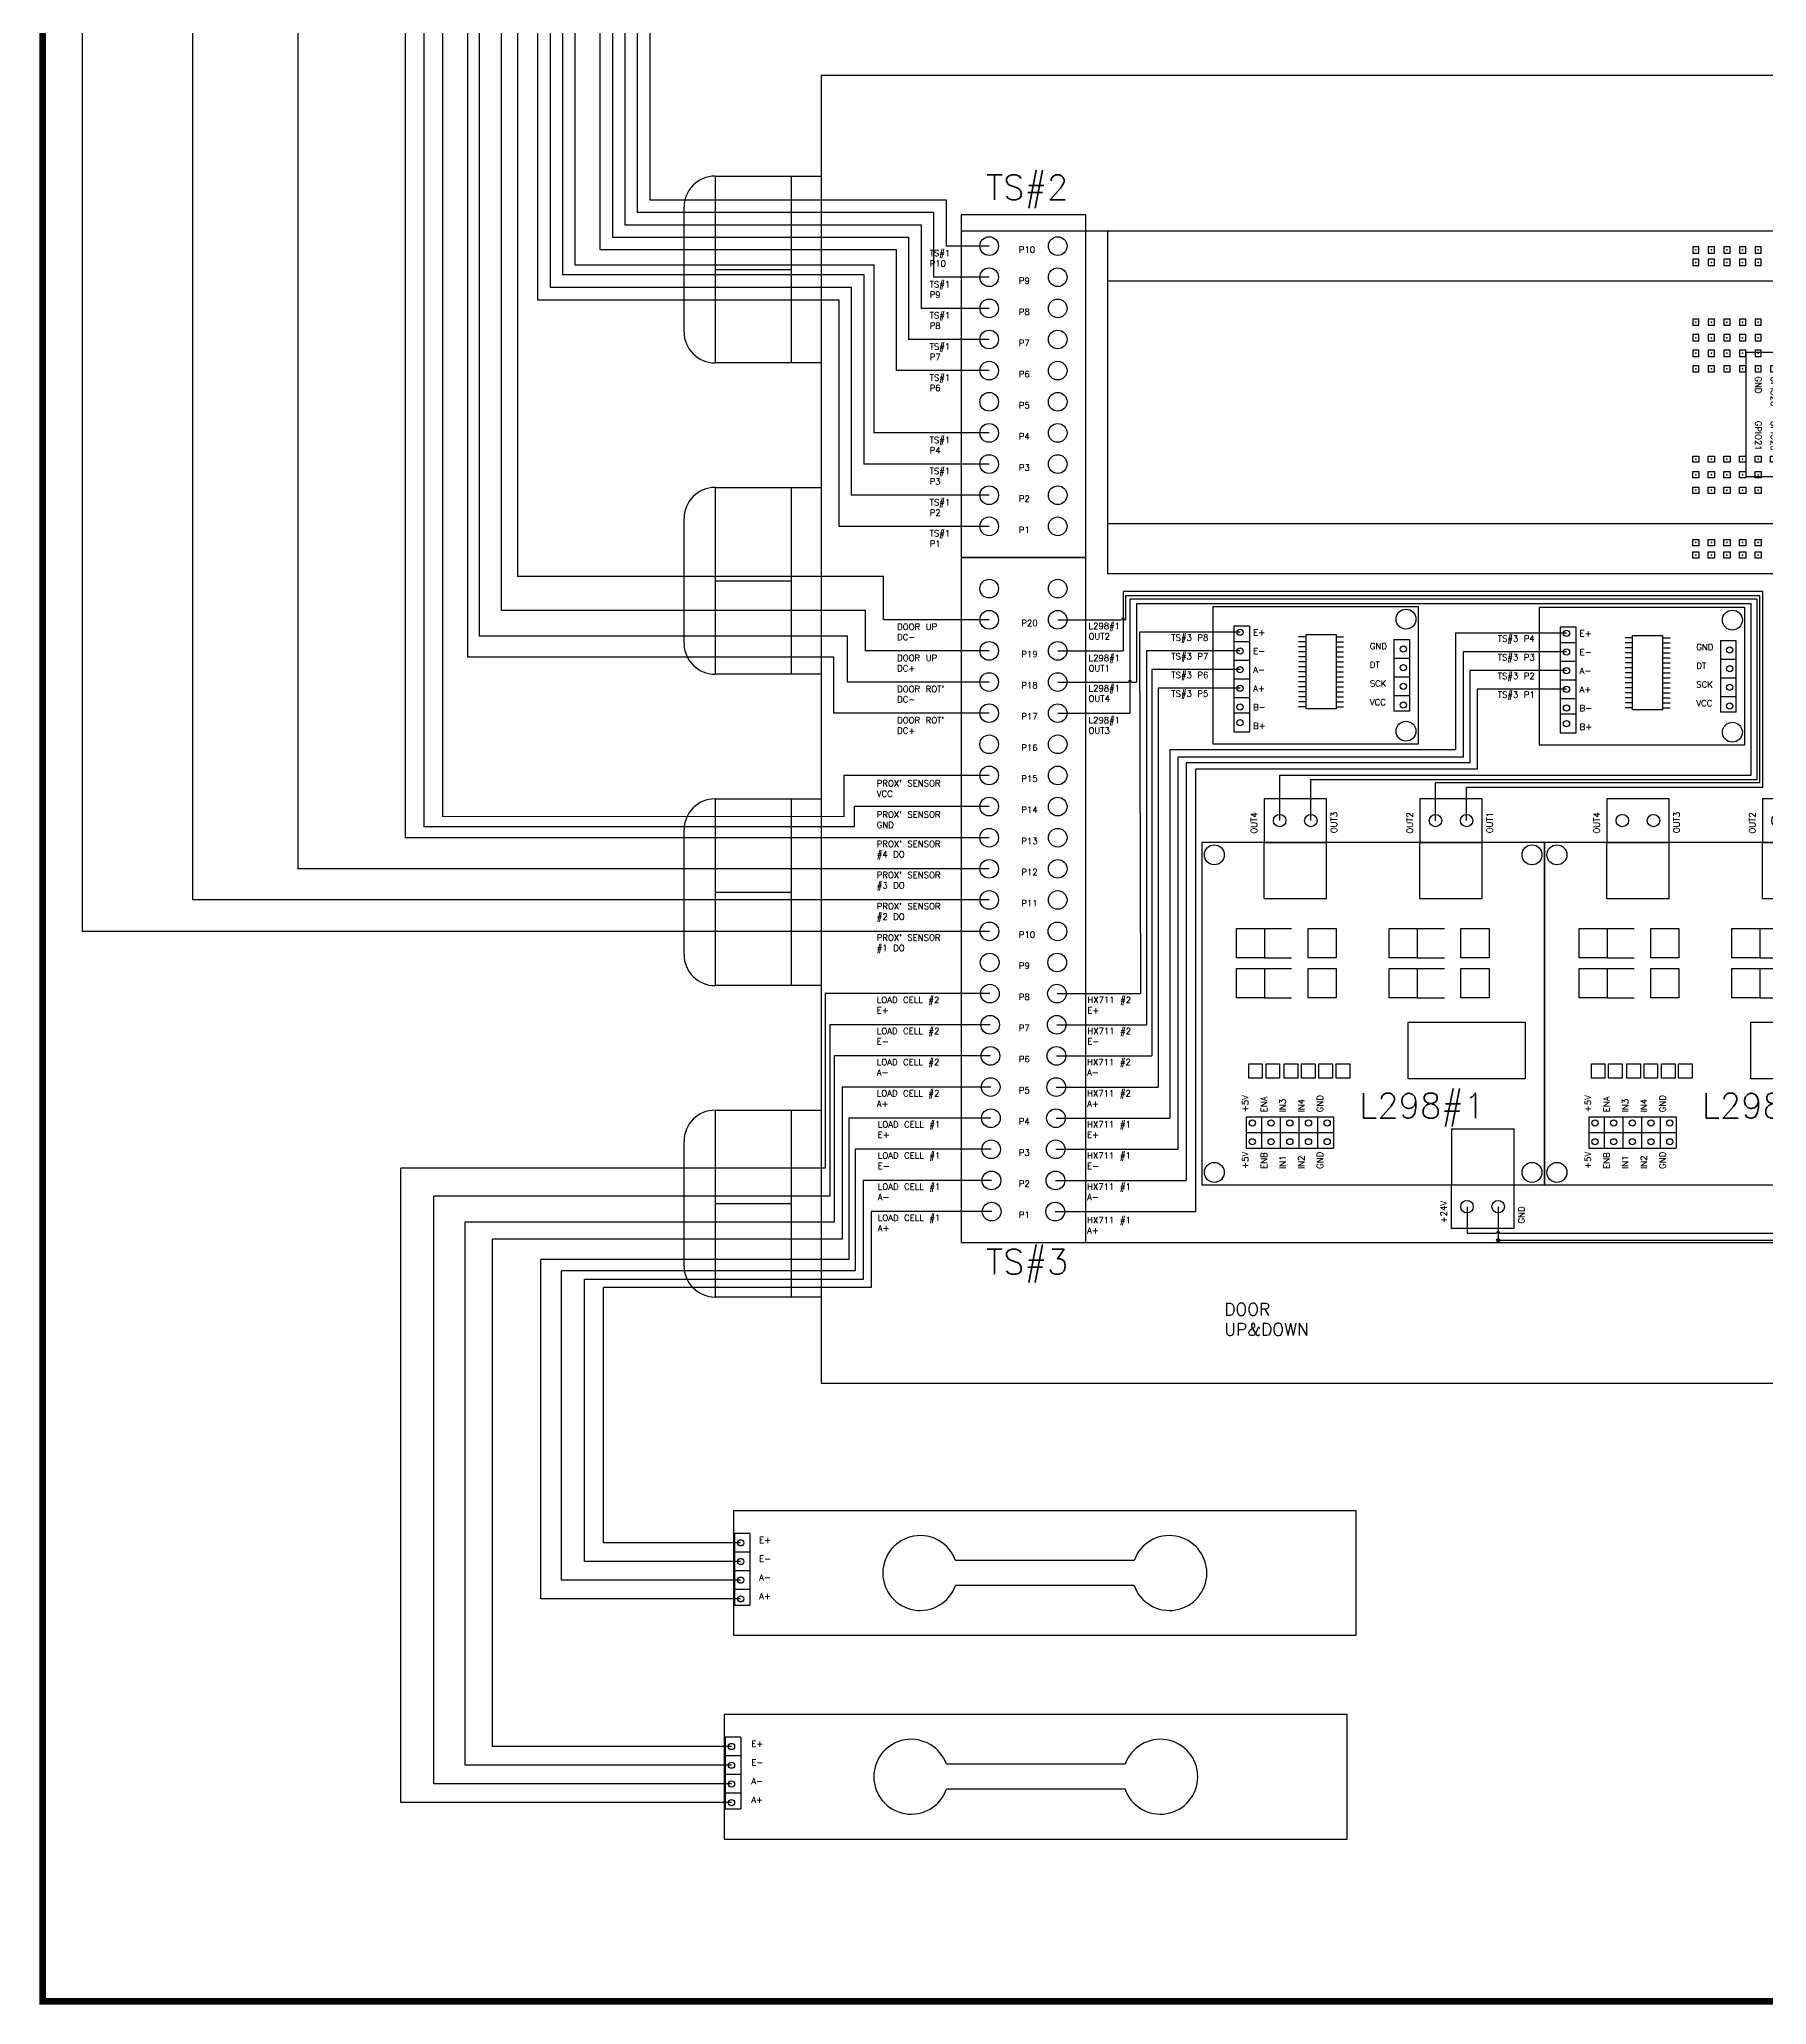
# Model space of a CAD drawing. Header units: millimetres. Extents: x -3139 to 3392, y -3139 to 3139.
# Drawn here: x 2518.9 to 2796.2, y -422.6 to -107 of the extents above; entities that cross this region are included whole.
import ezdxf

# ---------------------------------------------------------------- set-up
doc = ezdxf.new("R2010")
doc.units = ezdxf.units.MM
for name, color, linetype in [('A1', 1, 'Continuous'), ('PINS_TOP', 1, 'Continuous'), ('SILK_BOTTOM', 85, 'Continuous'), ('tiepoints', 7, 'Continuous')]:
    doc.layers.add(name, color=color, linetype=linetype)
doc.styles.get("Standard").update_dxf_attribs({"font": 'txt.shx'})

# ---------------------------------------------------------------- blocks, each defined once
blk = doc.blocks.new('terminal strip(20pin)')
at = {"color": 6}
for p, q in [((190.96, -99.21), (170.96, -99.21)), ((170.96, -99.21), (170.96, -209.21)), ((190.96, -209.21), (190.96, -99.21)), ((170.96, -209.21), (190.96, -209.21))]:
    blk.add_line(p, q, dxfattribs=at)
for centre in [(175.46, -104.21), (186.46, -104.21), (175.46, -109.21), (186.46, -109.21), (175.46, -114.21), (186.46, -114.21), (175.46, -119.21), (186.46, -119.21), (175.46, -124.21), (186.46, -124.21), (175.46, -129.21), (186.46, -129.21), (175.46, -134.21), (186.46, -134.21), (175.46, -139.21), (186.46, -139.21), (175.46, -144.21), (186.46, -144.21), (175.46, -149.21), (186.46, -149.21), (175.46, -154.21), (186.46, -154.21), (175.5, -159.25), (186.42, -159.25), (175.54, -164.25), (186.38, -164.25), (175.58, -169.25), (186.34, -169.25), (175.62, -174.25), (186.3, -174.25), (175.66, -179.25), (186.26, -179.25), (175.7, -184.25), (186.22, -184.25), (175.74, -189.25), (186.18, -189.25), (175.78, -194.25), (186.14, -194.25), (175.82, -199.25), (186.1, -199.25), (175.86, -204.25), (186.06, -204.25)]:
    blk.add_circle(centre, 1.5, dxfattribs=at)
blk = doc.blocks.new('terminal strip(10pin)')
at = {"color": 6}
for p, q in [((-338.03, -242.62), (-358.03, -242.62)), ((-358.03, -242.62), (-358.03, -297.62)), ((-338.03, -297.62), (-338.03, -242.62)), ((-358.03, -297.62), (-338.03, -297.62))]:
    blk.add_line(p, q, dxfattribs=at)
for centre in [(-353.53, -247.62), (-342.53, -247.62), (-353.53, -252.62), (-342.53, -252.62), (-353.53, -257.62), (-342.53, -257.62), (-353.53, -262.62), (-342.53, -262.62), (-353.53, -267.62), (-342.53, -267.62), (-353.53, -272.62), (-342.53, -272.62), (-353.53, -277.62), (-342.53, -277.62), (-353.53, -282.62), (-342.53, -282.62), (-353.53, -287.62), (-342.53, -287.62), (-353.53, -292.62), (-342.53, -292.62)]:
    blk.add_circle(centre, 1.5, dxfattribs=at)
blk = doc.blocks.new('L298')
at = {"color": 3}
for p, q in [((138.9, 235.27), (133.9, 235.27)), ((133.9, 235.27), (133.9, 221.27)), ((136.4, 235.27), (136.4, 221.27)), ((138.9, 235.27), (138.9, 221.27)), ((133.9, 232.77), (138.9, 232.77)), ((133.9, 229.77), (138.9, 229.77)), ((133.9, 226.77), (138.9, 226.77)), ((133.9, 223.77), (138.9, 223.77)), ((138.9, 221.27), (133.9, 221.27))]:
    blk.add_line(p, q, dxfattribs=at)
for p, q in [((157.99, 232.35), (157.99, 227.98)), ((162.72, 232.35), (162.72, 227.98)), ((164.42, 232.35), (164.42, 227.98)), ((169.16, 232.35), (169.16, 227.98)), ((173.98, 232.39), (173.98, 222.39)), ((173.98, 232.39), (182.98, 232.39)), ((189.98, 232.39), (182.98, 232.39)), ((182.98, 232.39), (182.98, 222.39)), ((189.98, 222.39), (189.98, 232.39)), ((173.98, 222.39), (189.98, 222.39)), ((157.99, 207.83), (157.99, 203.46)), ((162.72, 207.83), (162.72, 203.46)), ((164.42, 207.83), (164.42, 203.46)), ((169.16, 207.83), (169.16, 203.46)), ((173.98, 207.39), (173.98, 197.39)), ((173.98, 207.39), (182.98, 207.39)), ((189.98, 207.39), (182.98, 207.39)), ((182.98, 207.39), (182.98, 197.39)), ((189.98, 197.39), (189.98, 207.39)), ((120.98, 192.32), (120.98, 202.32)), ((120.98, 202.32), (127.98, 202.32)), ((127.98, 202.32), (127.98, 192.32)), ((136.98, 202.32), (127.98, 202.32)), ((136.98, 202.32), (136.98, 192.32)), ((173.98, 197.39), (189.98, 197.39)), ((136.98, 192.32), (120.98, 192.32))]:
    blk.add_line(p, q)
for points in [[(157.99, 236.84), (162.72, 236.84), (162.72, 232.35), (157.99, 232.35)], [(164.42, 236.84), (169.16, 236.84), (169.16, 232.35), (164.42, 232.35)], [(145.12, 234.86), (147.43, 234.86), (147.43, 232.68), (145.12, 232.68)], [(145.12, 232.09), (147.43, 232.09), (147.43, 229.91), (145.12, 229.91)], [(145.12, 229.18), (147.43, 229.18), (147.43, 226.99), (145.12, 226.99)], [(145.12, 226.41), (147.43, 226.41), (147.43, 224.22), (145.12, 224.22)], [(157.99, 225.31), (162.72, 225.31), (162.72, 220.81), (157.99, 220.81)], [(164.42, 225.31), (169.16, 225.31), (169.16, 220.81), (164.42, 220.81)], [(145.12, 223.62), (147.43, 223.62), (147.43, 221.43), (145.12, 221.43)], [(145.12, 220.85), (147.43, 220.85), (147.43, 218.66), (145.12, 218.66)], [(157.99, 212.32), (162.72, 212.32), (162.72, 207.83), (157.99, 207.83)], [(164.42, 212.32), (169.16, 212.32), (169.16, 207.83), (164.42, 207.83)], [(145, 209.28), (154.11, 209.28), (154.11, 190.47), (145, 190.47)], [(157.99, 200.79), (162.72, 200.79), (162.72, 196.29), (157.99, 196.29)], [(164.42, 200.79), (169.16, 200.79), (169.16, 196.29), (164.42, 196.29)]]:
    blk.add_lwpolyline(points, close=True)
for centre, radius in [((129.98, 240.39), 1.6), ((180.98, 240.39), 1.6), ((186.48, 229.89), 1), ((186.48, 224.89), 1), ((186.48, 204.89), 1), ((124.48, 199.82), 1), ((186.48, 199.89), 1), ((124.48, 194.82), 1), ((129.98, 189.39), 1.6), ((180.98, 189.39), 1.6)]:
    blk.add_circle(centre, radius)
for centre in [(134.9, 234.27), (137.9, 234.27), (134.9, 231.27), (137.9, 231.27), (134.9, 228.27), (137.9, 228.27), (134.9, 225.27), (137.9, 225.27), (134.9, 222.27), (137.9, 222.27)]:
    blk.add_circle(centre, 0.5, dxfattribs=at)
at = {"layer": 'PINS_TOP'}
for p, q in [((182.98, 242.39), (127.98, 242.39)), ((127.98, 242.39), (127.98, 187.39)), ((182.98, 187.39), (182.98, 242.39)), ((127.98, 187.39), (182.98, 187.39))]:
    blk.add_line(p, q, dxfattribs=at)
at = {"color": 3, "char_height": 1, "width": 4.6936, "attachment_point": 1}
for s, insert in [('+5V', (130.55, 235.93)), ('+5V', (139.65, 235.93)), ('OUT4', (184.38, 234.51)), ('ENB', (130.55, 232.93)), ('ENA', (139.65, 232.93)), ('IN1', (130.55, 229.93)), ('IN3', (139.65, 229.93)), ('IN2', (130.55, 226.93)), ('IN4', (139.65, 226.93)), ('GND', (130.55, 223.93)), ('GND', (139.65, 223.93)), ('OUT3', (184.44, 221.69)), ('OUT2', (184.38, 209.51)), ('+24V', (121.81, 204.08)), ('OUT1', (184.44, 196.69)), ('GND', (121.78, 191.58))]:
    blk.add_mtext(s, dxfattribs=dict(at, insert=insert))
blk = doc.blocks.new('HX711')
at = {"color": 3}
for p, q in [((47.76, 217.12), (45.26, 217.12)), ((45.26, 217.12), (45.26, 200.12)), ((45.26, 214.62), (47.76, 214.62)), ((47.76, 217.12), (47.76, 200.12)), ((70.96, 214.95), (73.46, 214.95)), ((70.96, 214.95), (70.96, 203.45)), ((73.46, 214.95), (73.46, 203.45)), ((45.26, 211.62), (47.76, 211.62)), ((70.96, 211.95), (73.46, 211.95)), ((45.26, 208.62), (47.76, 208.62)), ((70.96, 208.95), (73.46, 208.95)), ((45.26, 205.62), (47.76, 205.62)), ((70.96, 205.95), (73.46, 205.95)), ((47.76, 203.12), (45.26, 203.12)), ((73.46, 203.45), (70.96, 203.45)), ((45.26, 200.12), (47.76, 200.12))]:
    blk.add_line(p, q, dxfattribs=at)
for p, q in [((56.87, 215.36), (55.66, 215.36)), ((61.67, 215.36), (62.88, 215.36)), ((56.87, 214.56), (55.66, 214.56)), ((56.87, 213.76), (55.66, 213.76)), ((56.87, 212.96), (55.66, 212.96)), ((56.87, 212.16), (55.66, 212.16)), ((61.67, 214.56), (62.88, 214.56)), ((61.67, 213.76), (62.88, 213.76)), ((61.67, 212.96), (62.88, 212.96)), ((61.67, 212.16), (62.88, 212.16)), ((56.87, 211.36), (55.66, 211.36)), ((56.87, 210.56), (55.66, 210.56)), ((56.87, 209.76), (55.66, 209.76)), ((56.87, 208.96), (55.66, 208.96)), ((61.67, 211.36), (62.88, 211.36)), ((61.67, 210.56), (62.88, 210.56)), ((61.67, 209.76), (62.88, 209.76)), ((61.67, 208.96), (62.88, 208.96)), ((56.87, 208.16), (55.66, 208.16)), ((56.87, 208.16), (55.66, 208.16)), ((56.87, 207.36), (55.66, 207.36)), ((56.87, 206.56), (55.66, 206.56)), ((56.87, 205.76), (55.66, 205.76)), ((61.67, 208.16), (62.88, 208.16)), ((61.67, 208.16), (62.88, 208.16)), ((61.67, 207.36), (62.88, 207.36)), ((61.67, 206.56), (62.88, 206.56)), ((61.67, 205.76), (62.88, 205.76)), ((56.87, 204.96), (55.66, 204.96)), ((56.87, 204.16), (55.66, 204.16)), ((61.67, 204.96), (62.88, 204.96)), ((61.67, 204.16), (62.88, 204.16))]:
    blk.add_line(p, q)
blk.add_lwpolyline([(56.87, 215.77), (61.67, 215.77), (61.67, 203.83), (56.87, 203.83)], close=True)
for centre in [(72.89, 218.23), (72.89, 200.23)]:
    blk.add_circle(centre, 1.6)
for centre in [(46.26, 216.12), (46.26, 213.12), (72.46, 213.45), (46.26, 210.12), (72.46, 210.45), (46.26, 207.12), (72.46, 207.45), (46.26, 204.12), (46.26, 201.62), (72.46, 204.45)]:
    blk.add_circle(centre, 0.5, dxfattribs=at)
at = {"layer": 'SILK_BOTTOM'}
for p, q in [((74.89, 220.23), (41.89, 220.23)), ((41.89, 220.23), (41.89, 198.23)), ((74.89, 198.23), (74.89, 220.23)), ((41.89, 198.23), (74.89, 198.23))]:
    blk.add_line(p, q, dxfattribs=at)
at = {"color": 3, "char_height": 1, "width": 4.6936, "attachment_point": 1}
for s, insert in [('E+', (48.36, 216.59)), ('E-', (48.36, 213.59)), ('GND', (67.09, 214.39)), ('A-', (48.36, 210.59)), ('SCK', (67.09, 208.39)), ('DT', (67.09, 211.39)), ('A+', (48.36, 207.59)), ('VCC', (67.09, 205.39)), ('B-', (48.36, 204.59)), ('B+', (48.36, 201.59))]:
    blk.add_mtext(s, dxfattribs=dict(at, insert=insert))
blk = doc.blocks.new('TiePoint')
at = {"color": 1}
blk.add_lwpolyline([(0.0125, -0.0125), (0.0125, 0.0125), (-0.0125, 0.0125), (-0.0125, -0.0125)], close=True, dxfattribs=at)
at = {"color": 7}
blk.add_point((0, 0), dxfattribs=at)
blk = doc.blocks.new('Extension board')
for p, q in [((359.52, 113.77), (359.52, 118.77)), ((359.52, 118.77), (419.52, 118.77)), ((419.52, 113.77), (419.52, 118.77)), ((379.52, 113.77), (359.52, 113.77)), ((379.52, 113.77), (379.52, 58.77)), ((399.52, 113.77), (399.52, 58.77)), ((399.52, 113.77), (419.52, 113.77)), ((379.52, 58.77), (399.52, 58.77))]:
    blk.add_line(p, q)
at = {"layer": 'tiepoints', "color": 0, "xscale": 40, "yscale": 40, "zscale": 40, "rotation": 359.9999999999999}
for p in [(382.16, 108.26), (382.16, 105.76), (382.16, 103.26), (382.16, 100.76), (382.16, 98.26), (382.16, 95.76), (382.16, 93.26), (382.16, 90.76), (382.16, 88.26), (382.16, 85.76), (382.16, 83.26), (382.16, 80.76), (382.16, 78.26), (382.16, 75.76), (382.16, 73.26), (382.16, 70.76), (382.16, 68.26), (382.16, 65.76), (382.16, 63.26), (382.16, 60.76)]:
    blk.add_blockref('TiePoint', p, dxfattribs=at)
at = {"layer": 'tiepoints', "color": 0, "xscale": -40, "yscale": 40, "zscale": 40}
for p in [(396.66, 108.26), (396.66, 105.76), (396.66, 103.26), (396.66, 100.76), (396.66, 98.26), (396.66, 95.76), (396.66, 93.26), (396.66, 90.76), (396.66, 88.26), (396.66, 85.76), (396.66, 83.26), (396.66, 80.76), (396.66, 78.26), (396.66, 75.76), (396.66, 73.26), (396.66, 70.76), (396.66, 68.26), (396.66, 65.76), (396.66, 63.26), (396.66, 60.76)]:
    blk.add_blockref('TiePoint', p, dxfattribs=at)
at = {"color": 3, "char_height": 1, "attachment_point": 1}
for s, insert, width in [('3.3V', (383.38, 108.79), 4.6936), ('5V', (392.14, 108.79), 4.6936), ('GPIO2\\P{\\H0.5x;(SDA1 I2C)}', (383.38, 106.96), 5.4109), ('GPIO3\\P{\\H0.5x;(SCL1 I2C)}', (383.38, 104.46), 5.4109), ('5V', (392.14, 106.29), 4.6936), ('GPIO4', (383.38, 101.41), 5.4109), ('GPIO14\\P{\\H0.5x;(UART0_TXD)}', (390.59, 101.86), 4.6936), ('GND', (392.14, 103.79), 4.6936), ('GND', (383.38, 98.79), 4.6936), ('GPIO15\\P{\\H0.5x;(UART0_RXD)}', (390.59, 99.36), 4.6936), ('GPIO17', (383.38, 96.29), 4.6936), ('GPIO18\\P{\\H0.5x;(PCM_CLK)}', (390.59, 96.86), 4.6936), ('GPIO27', (383.38, 93.79), 4.6936), ('GND', (392.14, 93.79), 4.6936), ('GPIO22', (383.38, 91.29), 4.6936), ('3.3V', (383.38, 88.79), 4.6936), ('GPIO23', (390.49, 91.29), 4.6936), ('GPIO24', (390.49, 88.79), 4.6936), ('GPIO10\\P{\\H0.5x;(SPI0_MOSI)}', (383.38, 86.96), 5.4109), ('GND', (392.14, 86.29), 4.6936), ('GPIO9\\P{\\H0.5x;(SPI0_MISO)}', (383.38, 84.46), 5.4109), ('GPIO25', (390.49, 83.79), 4.6936), ('GPIO11\\P{\\H0.5x;(SPI0_SCLK)}', (383.38, 81.96), 5.4109), ('GPIO8\\P{\\H0.5x;(SPI0_CE0_N)}', (390.59, 81.86), 4.6936), ('GPIO7\\P{\\H0.5x;(SPI0_CE1_N)}', (390.59, 79.36), 4.6936), ('ID_SD\\P{\\H0.5x;(I2C ID)}', (383.38, 76.96), 5.4109), ('GND', (383.38, 78.79), 4.6936), ('ID_SC\\P{\\H0.5x;(I2C_ID)}', (390.59, 76.86), 4.6936), ('GPIO5', (383.38, 73.79), 4.6936), ('GND', (392.14, 73.79), 4.6936), ('GPIO6', (383.38, 71.29), 4.6936), ('GPIO12', (390.49, 71.29), 4.6936), ('GPIO13', (383.38, 68.79), 4.6936), ('GPIO19', (383.38, 66.29), 4.6936), ('GPIO16', (390.49, 66.29), 4.6936), ('GND', (392.14, 68.79), 4.6936), ('GPIO26', (383.38, 63.79), 4.6936), ('GPIO20', (390.49, 63.79), 4.6936), ('GND', (383.38, 61.29), 4.6936), ('GPIO21', (390.49, 61.29), 4.6936)]:
    blk.add_mtext(s, dxfattribs=dict(at, insert=insert, width=width))

msp = doc.modelspace()

# ---------------------------------------------------------------- linework, layer by layer
at = {"color": 3}
for p, q in [((2525.81, 115.4), (2525.81, -250.2)), ((2543.52, 102.44), (2543.52, -245.16)), ((2560.4, 102.49), (2560.4, -240.16)), ((2577.65, 102.44), (2577.65, -235.16)), ((2598.9, -85.14), (2598.9, -148.77)), ((2600.9, -87.14), (2600.9, -146.73)), ((2608.9, -93.14), (2608.9, -140.73)), ((2610.9, -95.14), (2610.9, -138.73)), ((2612.9, -97.14), (2612.9, -136.73)), ((2614.9, -99.14), (2614.9, -134.73)), ((2616.9, -101.14), (2616.9, -132.73)), ((2614.9, -134.73), (2662.46, -134.73)), ((2616.9, -132.73), (2664.46, -132.73)), ((2662.46, -134.73), (2662.46, -145.16)), ((2664.46, -132.73), (2664.46, -140.16)), ((2610.9, -138.73), (2658.46, -138.73)), ((2612.9, -136.73), (2660.46, -136.73)), ((2658.46, -138.73), (2658.46, -155.16)), ((2660.46, -136.73), (2660.46, -150.16)), ((2608.9, -140.73), (2656.46, -140.73)), ((2656.46, -140.73), (2656.46, -160.16)), ((2671.4, -140.16), (2664.46, -140.16)), ((2671.4, -145.16), (2662.46, -145.16)), ((2600.9, -146.73), (2649.25, -146.73)), ((2649.25, -146.73), (2649.25, -180.16)), ((2598.9, -148.77), (2647.25, -148.77)), ((2647.25, -148.77), (2647.25, -185.16)), ((2671.4, -150.16), (2660.46, -150.16)), ((2671.4, -155.16), (2658.46, -155.16)), ((2671.4, -160.16), (2656.46, -160.16)), ((2671.4, -180.16), (2649.25, -180.16)), ((2671.4, -185.16), (2647.25, -185.16)), ((2711.67, -202.17), (2695.53, -202.17)), ((2695.54, -202.17), (2695.69, -260.2)), ((2764.07, -202.33), (2746.23, -202.33)), ((2746.23, -202.33), (2746.23, -221.07)), ((2711.67, -205.17), (2696.65, -205.17)), ((2696.65, -205.17), (2696.65, -265.2)), ((2711.67, -208.17), (2697.52, -208.17)), ((2697.52, -208.17), (2697.52, -270.2)), ((2764.07, -205.33), (2747.48, -205.33)), ((2747.48, -205.33), (2747.48, -222.25)), ((2711.67, -211.17), (2698.54, -211.17)), ((2698.54, -211.17), (2698.54, -275.2)), ((2764.07, -208.33), (2748.56, -208.33)), ((2748.56, -208.33), (2748.56, -223.15)), ((2764.07, -211.33), (2749.74, -211.33)), ((2749.74, -211.33), (2749.74, -224.15)), ((2746.23, -221.07), (2700.4, -221.07)), ((2700.4, -221.07), (2700.4, -280.2)), ((2747.48, -222.25), (2701.65, -222.25)), ((2701.65, -222.25), (2701.65, -285.2)), ((2748.56, -223.15), (2703.02, -223.15)), ((2703.02, -223.15), (2703.02, -290.2)), ((2749.74, -224.15), (2704.52, -224.15)), ((2704.52, -224.15), (2704.52, -295.2)), ((2671.4, -235.16), (2577.65, -235.16)), ((2671.4, -240.16), (2560.4, -240.16)), ((2671.4, -245.16), (2543.52, -245.16)), ((2671.44, -250.2), (2525.81, -250.2)), ((2671.52, -260.2), (2645.05, -260.2)), ((2645.05, -260.2), (2645.05, -288.24)), ((2682.28, -260.2), (2695.69, -260.2)), ((2671.56, -265.2), (2645.82, -265.2)), ((2645.82, -265.2), (2645.82, -292.7)), ((2682.24, -265.2), (2696.65, -265.2)), ((2671.6, -270.2), (2646.53, -270.2)), ((2646.53, -270.2), (2646.53, -296.91)), ((2682.2, -270.2), (2697.52, -270.2)), ((2671.64, -275.2), (2647.8, -275.2)), ((2647.8, -275.2), (2647.8, -299.63)), ((2682.16, -275.2), (2698.54, -275.2)), ((2671.68, -280.2), (2648.86, -280.2)), ((2648.86, -280.2), (2648.86, -302.88)), ((2682.12, -280.2), (2700.4, -280.2)), ((2671.72, -285.2), (2649.88, -285.2)), ((2649.88, -285.2), (2649.88, -304.73)), ((2682.08, -285.2), (2701.65, -285.2)), ((2576.93, -390.1), (2576.93, -288.24)), ((2645.05, -288.24), (2576.93, -288.24)), ((2671.76, -290.2), (2651.15, -290.2)), ((2651.15, -290.2), (2651.15, -306.1)), ((2682.04, -290.2), (2703.02, -290.2)), ((2582.23, -387.1), (2582.23, -292.7)), ((2645.82, -292.7), (2582.23, -292.7)), ((2671.8, -295.2), (2652.43, -295.2)), ((2652.43, -295.2), (2652.43, -307.39)), ((2682, -295.2), (2704.52, -295.2)), ((2587.28, -384.1), (2587.28, -296.91)), ((2646.53, -296.91), (2587.28, -296.91)), ((2591.67, -381.1), (2591.67, -299.63)), ((2647.8, -299.63), (2591.67, -299.63)), ((2599.4, -357.39), (2599.4, -302.88)), ((2648.86, -302.88), (2599.4, -302.88)), ((2602.72, -354.39), (2602.72, -304.73)), ((2649.88, -304.73), (2602.72, -304.73)), ((2606.43, -351.39), (2606.43, -306.1)), ((2651.15, -306.1), (2606.43, -306.1)), ((2609.47, -348.39), (2609.47, -307.39)), ((2652.43, -307.39), (2609.47, -307.39)), ((2630.48, -346.89), (2630.48, -358.39)), ((2632.98, -346.89), (2630.48, -346.89)), ((2632.98, -346.89), (2632.98, -358.39)), ((2631.48, -348.39), (2609.47, -348.39)), ((2632.98, -349.89), (2630.48, -349.89)), ((2631.48, -351.39), (2606.43, -351.39)), ((2632.98, -352.89), (2630.48, -352.89)), ((2631.48, -354.39), (2602.72, -354.39)), ((2632.98, -355.89), (2630.48, -355.89)), ((2631.48, -357.39), (2599.4, -357.39)), ((2630.48, -358.39), (2632.98, -358.39)), ((2630.03, -381.1), (2591.67, -381.1)), ((2629.03, -379.6), (2629.03, -391.1)), ((2631.53, -379.6), (2629.03, -379.6)), ((2631.53, -379.6), (2631.53, -391.1)), ((2630.03, -384.1), (2587.28, -384.1)), ((2631.53, -382.6), (2629.03, -382.6)), ((2630.03, -387.1), (2582.23, -387.1)), ((2631.53, -385.6), (2629.03, -385.6)), ((2630.03, -390.1), (2576.93, -390.1)), ((2631.53, -388.6), (2629.03, -388.6)), ((2629.03, -391.1), (2631.53, -391.1))]:
    msp.add_line(p, q, dxfattribs=at)
at = {"color": 1}
for p, q in [((2583.65, 115.35), (2583.65, -231.81)), ((2587.62, 86.27), (2587.62, -206.19)), ((2593.06, 75.48), (2593.06, -198.66)), ((2604.9, -91.14), (2604.9, -143.18)), ((2604.9, -143.18), (2652.88, -143.18)), ((2652.88, -143.18), (2652.88, -170.16)), ((2671.4, -170.16), (2652.88, -170.16)), ((2795.58, -195.6), (2692.89, -195.6)), ((2692.89, -195.6), (2692.89, -205.16)), ((2795.58, -227.04), (2795.58, -195.6)), ((2651.51, -198.66), (2593.06, -198.66)), ((2651.51, -205.16), (2651.51, -198.66)), ((2794.67, -196.86), (2693.99, -196.86)), ((2693.99, -196.86), (2693.99, -215.16)), ((2794.67, -225.79), (2794.67, -196.86)), ((2646.44, -206.19), (2587.62, -206.19)), ((2646.44, -215.16), (2646.44, -206.19)), ((2671.4, -205.16), (2651.51, -205.16)), ((2682.4, -205.16), (2692.89, -205.16)), ((2671.4, -215.16), (2646.44, -215.16)), ((2682.4, -215.16), (2693.99, -215.16)), ((2648.06, -225.15), (2648.06, -231.8)), ((2671.4, -225.16), (2648.06, -225.16)), ((2723.03, -232.41), (2723.03, -225.79)), ((2723.03, -225.79), (2794.67, -225.79)), ((2748.03, -232.41), (2748.03, -227.04)), ((2748.03, -227.04), (2795.58, -227.04)), ((2648.06, -231.8), (2583.65, -231.76)), ((2748.1, -294.41), (2748.1, -298.66)), ((2748.1, -298.66), (2752.85, -298.66)), ((2753.35, -298.66), (2803.1, -298.66))]:
    msp.add_line(p, q, dxfattribs=at)
for p, q in [((2580.65, 102.89), (2580.65, -233.4)), ((2589.51, 82.74), (2589.51, -202.79)), ((2595.68, 72.48), (2595.68, -193.24)), ((2602.9, -89.14), (2602.9, -144.73)), ((2934.4, -112.77), (2644.4, -112.77)), ((2644.4, -112.77), (2644.4, -322.77)), ((2627.4, -128.92), (2644.4, -128.92)), ((2627.4, -128.92), (2627.4, -158.92)), ((2639.58, -128.92), (2639.58, -158.92)), ((2644.4, -128.92), (2644.4, -158.92)), ((2622.4, -153.92), (2622.4, -133.92)), ((2911.9, -137.77), (2666.9, -137.77)), ((2690.41, -137.77), (2690.41, -192.77)), ((2855.41, -137.77), (2690.41, -137.77)), ((2666.9, -140.16), (2666.9, -300.16)), ((2602.9, -144.73), (2651.25, -144.73)), ((2627.4, -143.92), (2639.58, -143.92)), ((2651.25, -144.73), (2651.25, -175.16)), ((2855.41, -145.77), (2690.41, -145.77)), ((2644.4, -158.92), (2627.4, -158.92)), ((2671.4, -175.16), (2651.25, -175.16)), ((2627.4, -178.92), (2644.4, -178.92)), ((2627.4, -178.92), (2627.4, -208.92)), ((2639.58, -178.92), (2639.58, -208.92)), ((2644.4, -178.92), (2644.4, -208.92)), ((2622.4, -203.92), (2622.4, -183.92)), ((2855.41, -184.77), (2690.41, -184.77)), ((2654.4, -193.24), (2595.68, -193.24)), ((2627.4, -193.92), (2639.58, -193.92)), ((2654.4, -200.16), (2654.4, -193.24)), ((2855.41, -192.77), (2690.41, -192.77)), ((2795.1, -196.3), (2693.27, -196.3)), ((2693.27, -196.3), (2693.27, -200.16)), ((2793.73, -197.58), (2695.03, -197.58)), ((2695.03, -197.58), (2695.03, -210.16)), ((2793.73, -225.13), (2793.73, -197.58)), ((2795.1, -226.3), (2795.1, -196.3)), ((2671.4, -200.16), (2654.4, -200.16)), ((2682.4, -200.16), (2692.64, -200.16)), ((2693.14, -200.16), (2693.27, -200.16)), ((2648.64, -202.79), (2589.51, -202.79)), ((2648.64, -210.16), (2648.64, -202.79)), ((2644.4, -208.92), (2627.4, -208.92)), ((2671.4, -210.16), (2648.64, -210.16)), ((2682.4, -210.16), (2693.74, -210.16)), ((2694.24, -210.16), (2695.03, -210.16)), ((2718.03, -232.41), (2718.03, -225.13)), ((2718.03, -225.13), (2793.73, -225.13)), ((2743.03, -232.41), (2743.03, -226.3)), ((2743.03, -226.3), (2795.1, -226.3)), ((2627.4, -228.92), (2644.4, -228.92)), ((2627.4, -228.92), (2627.4, -258.92)), ((2639.58, -228.92), (2639.58, -258.92)), ((2644.4, -228.92), (2644.4, -258.92)), ((2671.4, -230.16), (2649.72, -230.16)), ((2649.72, -230.16), (2649.72, -233.4)), ((2649.72, -233.4), (2580.65, -233.4)), ((2622.4, -253.92), (2622.4, -233.92)), ((2627.4, -243.92), (2639.58, -243.92)), ((2644.4, -258.92), (2627.4, -258.92)), ((2627.4, -278.92), (2644.4, -278.92)), ((2627.4, -278.92), (2627.4, -308.92)), ((2639.58, -278.92), (2639.58, -308.92)), ((2644.4, -278.92), (2644.4, -308.92)), ((2622.4, -303.92), (2622.4, -283.92)), ((2627.4, -293.92), (2639.58, -293.92)), ((2753.1, -294.41), (2753.1, -299.79)), ((2753.1, -299.79), (2879.18, -299.79)), ((2666.9, -300.16), (2911.9, -300.16)), ((2644.4, -308.92), (2627.4, -308.92)), ((2644.4, -322.77), (2934.4, -322.77)), ((2630.32, -343.24), (2630.32, -363.24)), ((2730.32, -343.24), (2630.32, -343.24)), ((2730.32, -363.24), (2730.32, -343.24)), ((2694.66, -351.24), (2665.98, -351.24)), ((2694.66, -355.24), (2665.98, -355.24)), ((2630.32, -363.24), (2730.32, -363.24)), ((2628.87, -375.95), (2628.87, -395.95)), ((2728.87, -375.95), (2628.87, -375.95)), ((2728.87, -395.95), (2728.87, -375.95)), ((2693.21, -383.95), (2664.54, -383.95)), ((2693.21, -387.95), (2664.54, -387.95)), ((2628.87, -395.95), (2728.87, -395.95))]:
    msp.add_line(p, q)
msp.add_circle((2753.1, -299.79), 0.25)
at = {"color": 3}
for centre in [(2631.48, -348.39), (2631.48, -351.39), (2631.48, -354.39), (2631.48, -357.39), (2630.03, -381.1), (2630.03, -384.1), (2630.03, -387.1), (2630.03, -390.1)]:
    msp.add_circle(centre, 0.5, dxfattribs=at)
for centre, radius, start, end in [((2627.4, -133.92), 5, 90, 180), ((2627.4, -153.92), 5, 180, 270), ((2627.4, -183.92), 5, 90, 180), ((2692.89, -200.16), 0.25, 0, 180), ((2627.4, -203.92), 5, 180, 270), ((2693.99, -210.16), 0.25, 0, 180), ((2627.4, -233.92), 5, 90, 180), ((2627.4, -253.92), 5, 180, 270), ((2627.4, -283.92), 5, 90, 180), ((2627.4, -303.92), 5, 180, 270), ((2660.32, -353.24), 6.01, 19.4519, 340.5481), ((2700.32, -353.24), 6.01, 199.4519, 160.5481), ((2658.87, -385.95), 6.01, 19.4519, 340.5481), ((2698.87, -385.95), 6.01, 199.4519, 160.5481)]:
    msp.add_arc(centre, radius, start, end)
at = {"color": 1}
msp.add_arc((2753.1, -298.66), 0.25, 0, 180, dxfattribs=at)
at = {"layer": 'A1', "color": 7, "const_width": 1.08}
msp.add_lwpolyline([(2519.45, -422.02), (3388.85, -422.02), (3388.85, 180.62), (2519.45, 180.62)], close=True, dxfattribs=at)

# ---------------------------------------------------------------- block references
for name, p in [('terminal strip(10pin)', (3024.92, 107.46)), ('terminal strip(20pin)', (2495.93, -90.95)), ('HX711', (2665.41, -418.29)), ('HX711', (2717.81, -418.45))]:
    msp.add_blockref(name, p)
for name, p, rotation in [('Extension board', (2734.07, 222.29), 270), ('L298', (2947.92, -418.89), 90), ('L298', (3002.92, -418.89), 90)]:
    msp.add_blockref(name, p, dxfattribs=dict(rotation=rotation))
at = {"layer": 'tiepoints', "color": 0, "yscale": 40, "zscale": 40}
for p, xscale, rotation in [((2784.83, -140.77), 40, 269.9999999999999), ((2787.33, -140.77), 40, 269.9999999999999), ((2789.83, -140.77), 40, 269.9999999999999), ((2792.33, -140.77), 40, 269.9999999999999), ((2794.83, -140.77), 40, 269.9999999999999), ((2784.83, -142.77), 40, 269.9999999999999), ((2787.33, -142.77), 40, 269.9999999999999), ((2789.83, -142.77), 40, 269.9999999999999), ((2792.33, -142.77), 40, 269.9999999999999), ((2794.83, -142.77), 40, 269.9999999999999), ((2784.83, -152.37), 40, 269.9999999999999), ((2784.83, -154.87), 40, 269.9999999999999), ((2787.33, -152.37), 40, 269.9999999999999), ((2787.33, -154.87), 40, 269.9999999999999), ((2789.83, -152.37), 40, 269.9999999999999), ((2789.83, -154.87), 40, 269.9999999999999), ((2792.33, -152.37), 40, 269.9999999999999), ((2792.33, -154.87), 40, 269.9999999999999), ((2794.83, -152.37), 40, 269.9999999999999), ((2794.83, -154.87), 40, 269.9999999999999), ((2784.83, -157.37), 40, 269.9999999999999), ((2787.33, -157.37), 40, 269.9999999999999), ((2789.83, -157.37), 40, 269.9999999999999), ((2792.33, -157.37), 40, 269.9999999999999), ((2794.83, -157.37), 40, 269.9999999999999), ((2784.83, -159.87), 40, 269.9999999999999), ((2787.33, -159.87), 40, 269.9999999999999), ((2789.83, -159.87), 40, 269.9999999999999), ((2792.33, -159.87), 40, 269.9999999999999), ((2794.83, -159.87), 40, 269.9999999999999), ((2784.83, -174.37), -40, 270), ((2784.83, -176.87), -40, 270), ((2787.33, -174.37), -40, 270), ((2787.33, -176.87), -40, 270), ((2789.83, -174.37), -40, 270), ((2789.83, -176.87), -40, 270), ((2792.33, -174.37), -40, 270), ((2792.33, -176.87), -40, 270), ((2794.83, -174.37), -40, 270), ((2794.83, -176.87), -40, 270), ((2784.83, -179.37), -40, 270), ((2787.33, -179.37), -40, 270), ((2789.83, -179.37), -40, 270), ((2792.33, -179.37), -40, 270), ((2794.83, -179.37), -40, 270), ((2784.83, -187.77), -40, 270), ((2784.83, -189.77), -40, 270), ((2787.33, -187.77), -40, 270), ((2787.33, -189.77), -40, 270), ((2789.83, -187.77), -40, 270), ((2789.83, -189.77), -40, 270), ((2792.33, -187.77), -40, 270), ((2792.33, -189.77), -40, 270), ((2794.83, -187.77), -40, 270), ((2794.83, -189.77), -40, 270)]:
    msp.add_blockref('TiePoint', p, dxfattribs=dict(at, xscale=xscale, rotation=rotation))

# ---------------------------------------------------------------- texts
at = {"color": 3, "linetype": 'Continuous'}
for s, height, p in [('TS#2', 4, (2670.89, -132.72)), ('L298#1', 4, (2730.78, -280.19)), ('L298#2', 4, (2785.78, -280.19)), ('TS#3', 4, (2670.89, -305.26)), ('DOOR', 2, (2709.13, -311.9)), ('UP&DOWN', 2, (2709.13, -315.12))]:
    msp.add_text(s, height=height, dxfattribs=at).set_placement(p)
at = {"color": 3, "char_height": 1, "attachment_point": 1}
for s, insert, width in [('TS#1\\PP10', (2661.83, -140.79), 4.6936), ('P10', (2676.15, -140.22), 4.6936), ('TS#1\\PP9', (2661.83, -145.79), 4.6936), ('P9', (2676.15, -145.22), 4.6936), ('TS#1\\PP8', (2661.83, -150.79), 4.6936), ('P8', (2676.15, -150.22), 4.6936), ('TS#1\\PP7', (2661.83, -155.79), 4.6936), ('P7', (2676.15, -155.22), 4.6936), ('TS#1\\PP6', (2661.83, -160.79), 4.6936), ('P6', (2676.15, -160.22), 4.6936), ('P5', (2676.15, -165.22), 4.6936), ('P4', (2676.15, -170.22), 4.6936), ('TS#1\\PP4', (2661.83, -170.79), 4.6936), ('TS#1\\PP3', (2661.83, -175.79), 4.6936), ('P3', (2676.15, -175.22), 4.6936), ('TS#1\\PP2', (2661.83, -180.79), 4.6936), ('P2', (2676.15, -180.22), 4.6936), ('TS#1\\PP1', (2661.83, -185.79), 4.6936), ('P1', (2676.15, -185.22), 4.6936), ('DOOR UP\\PDC-', (2656.62, -200.79), 9.8682), ('P20', (2676.55, -200.18), 4.6936), ('L298#1\\POUT2', (2687.34, -200.66), 9.8682), ('TS#3 P8', (2700.63, -202.52), 12.9789), ('TS#3 P4', (2753.03, -202.68), 12.9789), ('DOOR UP\\PDC+', (2656.62, -205.79), 9.8682), ('P19', (2676.55, -205.18), 4.6936), ('L298#1\\POUT1', (2687.34, -205.79), 9.8682), ('TS#3 P7', (2700.63, -205.52), 12.9789), ('TS#3 P3', (2753.03, -205.68), 12.9789), ("DOOR ROT'\\PDC-", (2656.62, -210.79), 9.8682), ('P18', (2676.55, -210.18), 4.6936), ('L298#1\\POUT4', (2687.34, -210.66), 9.8682), ('TS#3 P6', (2700.63, -208.52), 12.9789), ('TS#3 P5', (2700.63, -211.52), 12.9789), ('TS#3 P2', (2753.03, -208.68), 12.9789), ('TS#3 P1', (2753.03, -211.68), 12.9789), ("DOOR ROT'\\PDC+", (2656.62, -215.79), 9.8682), ('P17', (2676.55, -215.18), 4.6936), ('L298#1\\POUT3', (2687.34, -215.79), 9.8682), ('P16', (2676.55, -220.18), 4.6936), ("PROX' SENSOR\\PVCC", (2653.34, -225.94), 12.9789), ('P15', (2676.55, -225.18), 4.6936), ('P14', (2676.55, -230.18), 4.6936), ("PROX' SENSOR\\PGND", (2653.34, -230.94), 12.9789), ("PROX' SENSOR\\P#4 DO", (2653.34, -235.66), 12.9789), ('P13', (2676.55, -235.18), 4.6936), ("PROX' SENSOR\\P#3 DO", (2653.34, -240.66), 12.9789), ('P12', (2676.55, -240.18), 4.6936), ("PROX' SENSOR\\P#2 DO", (2653.34, -245.66), 12.9789), ('P11', (2676.55, -245.18), 4.6936), ("PROX' SENSOR\\P#1 DO", (2653.34, -250.7), 12.9789), ('P10', (2676.15, -250.22), 4.6936), ('P9', (2676.15, -255.22), 4.6936), ('LOAD CELL #2\\PE+', (2653.34, -260.7), 12.9789), ('P8', (2676.15, -260.22), 4.6936), ('HX711 #2\\PE+', (2687.15, -260.7), 12.9789), ('LOAD CELL #2\\PE-', (2653.34, -265.7), 12.9789), ('P7', (2676.15, -265.22), 4.6936), ('HX711 #2\\PE-', (2687.15, -265.7), 12.9789), ('LOAD CELL #2\\PA-', (2653.34, -270.7), 12.9789), ('P6', (2676.15, -270.22), 4.6936), ('HX711 #2\\PA-', (2687.11, -270.7), 12.9789), ('LOAD CELL #2\\PA+', (2653.34, -275.7), 12.9789), ('P5', (2676.15, -275.22), 4.6936), ('HX711 #2\\PA+', (2687.11, -275.7), 12.9789), ('LOAD CELL #1\\PE+', (2653.5, -280.7), 12.9789), ('P4', (2676.15, -280.22), 4.6936), ('HX711 #1\\PE+', (2687.11, -280.7), 12.9789), ('LOAD CELL #1\\PE-', (2653.5, -285.7), 12.9789), ('P3', (2676.15, -285.22), 4.6936), ('HX711 #1\\PE-', (2687.11, -285.7), 12.9789), ('P2', (2676.15, -290.22), 4.6936), ('LOAD CELL #1\\PA-', (2653.5, -290.7), 12.9789), ('HX711 #1\\PA-', (2687.11, -290.7), 12.9789), ('LOAD CELL #1\\PA+', (2653.5, -295.7), 12.9789), ('P1', (2676.15, -295.22), 4.6936), ('HX711 #1\\PA+', (2687.11, -296.07), 12.9789), ('E+', (2634.46, -347.45), 4.6936), ('A-', (2634.46, -353.45), 4.6936), ('E-', (2634.46, -350.45), 4.6936), ('A+', (2634.46, -356.45), 4.6936), ('E+', (2633.2, -380.16), 4.6936), ('E-', (2633.2, -383.16), 4.6936), ('A-', (2633.2, -386.16), 4.6936), ('A+', (2633.2, -389.16), 4.6936)]:
    msp.add_mtext(s, dxfattribs=dict(at, insert=insert, width=width))

doc.saveas('drawing.dxf')
